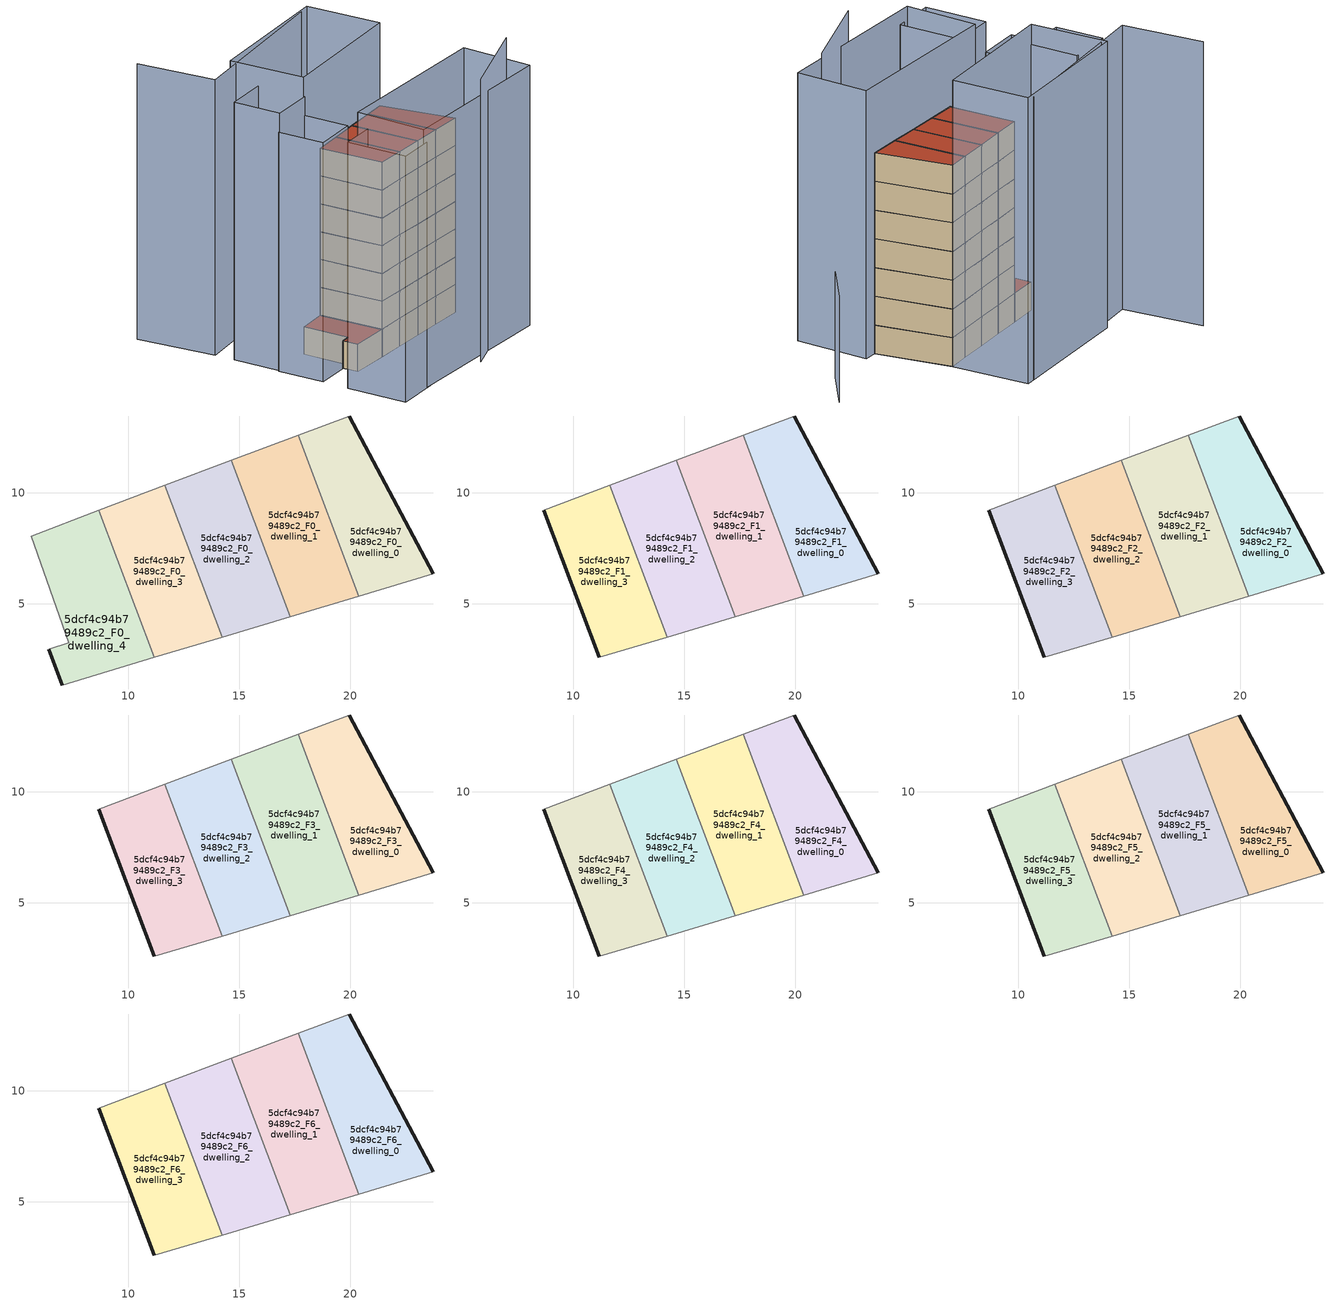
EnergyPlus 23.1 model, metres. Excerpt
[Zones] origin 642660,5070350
5dcf4c94b79489c2_F0_dwelling_0
 floor ground (EU_floor_Construction): 23.74,6.34 19.94,13.45 17.64,12.58 20.37,5.34 z0
 wall outside (EU_wall_Construction): 19.94,13.45 23.74,6.34 z0:3
 wall adiabatic (EU_wall_Construction): 17.64,12.58 19.94,13.45 / 23.74,6.34 20.37,5.34 z0:3
 wall to 5dcf4c94b79489c2_F0_dwelling_1 (EU_wall_Construction): 20.37,5.34 17.64,12.58 z0:3
5dcf4c94b79489c2_F0_dwelling_1
 floor ground (EU_floor_Construction): 20.37,5.34 17.64,12.58 14.64,11.45 17.29,4.42 z0
 wall adiabatic (EU_wall_Construction): 20.37,5.34 17.29,4.42 / 14.64,11.45 17.64,12.58 z0:3
 wall to 5dcf4c94b79489c2_F0_dwelling_2 (EU_wall_Construction): 17.29,4.42 14.64,11.45 z0:3
5dcf4c94b79489c2_F0_dwelling_2
 floor ground (EU_floor_Construction): 17.29,4.42 14.64,11.45 11.65,10.32 14.22,3.5 z0
 wall adiabatic (EU_wall_Construction): 17.29,4.42 14.22,3.5 / 11.65,10.32 14.64,11.45 z0:3
 wall to 5dcf4c94b79489c2_F0_dwelling_3 (EU_wall_Construction): 14.22,3.5 11.65,10.32 z0:3
5dcf4c94b79489c2_F0_dwelling_3
 floor ground (EU_floor_Construction): 14.22,3.5 11.65,10.32 8.67,9.2 11.16,2.58 z0
 wall adiabatic (EU_wall_Construction): 14.22,3.5 11.16,2.58 / 8.67,9.2 11.65,10.32 z0:3
 wall to 5dcf4c94b79489c2_F0_dwelling_4 (EU_wall_Construction): 11.16,2.58 8.67,9.2 z0:3
5dcf4c94b79489c2_F0_dwelling_4
 floor ground (EU_floor_Construction): 11.16,2.58 8.67,9.2 5.62,8.05 7.32,3.25 6.42,2.95 7.02,1.34 z0
 wall outside (EU_wall_Construction): 7.02,1.34 6.42,2.95 z0:3
 wall adiabatic (EU_wall_Construction): 11.16,2.58 7.02,1.34 / 6.42,2.95 7.32,3.25 5.62,8.05 8.67,9.2 z0:3
 roof outside (EU_roof_Construction): 8.67,9.2 11.16,2.58 7.02,1.34 6.42,2.95 7.32,3.25 5.62,8.05 z3
5dcf4c94b79489c2_F1_dwelling_0
 floor to 5dcf4c94b79489c2_F0_dwelling_0 (EU_floor_Construction): 23.74,6.34 19.94,13.45 17.64,12.58 20.37,5.34 z3
 wall outside (EU_wall_Construction): 19.94,13.45 23.74,6.34 z3:6
 wall adiabatic (EU_wall_Construction): 17.64,12.58 19.94,13.45 / 23.74,6.34 20.37,5.34 z3:6
 wall to 5dcf4c94b79489c2_F1_dwelling_1 (EU_wall_Construction): 20.37,5.34 17.64,12.58 z3:6
5dcf4c94b79489c2_F1_dwelling_1
 floor to 5dcf4c94b79489c2_F0_dwelling_1 (EU_floor_Construction): 20.37,5.34 17.64,12.58 14.64,11.45 17.29,4.42 z3
 wall adiabatic (EU_wall_Construction): 20.37,5.34 17.29,4.42 / 14.64,11.45 17.64,12.58 z3:6
 wall to 5dcf4c94b79489c2_F1_dwelling_2 (EU_wall_Construction): 17.29,4.42 14.64,11.45 z3:6
5dcf4c94b79489c2_F1_dwelling_2
 floor to 5dcf4c94b79489c2_F0_dwelling_2 (EU_floor_Construction): 17.29,4.42 14.64,11.45 11.65,10.32 14.22,3.5 z3
 wall adiabatic (EU_wall_Construction): 17.29,4.42 14.22,3.5 / 11.65,10.32 14.64,11.45 z3:6
 wall to 5dcf4c94b79489c2_F1_dwelling_3 (EU_wall_Construction): 14.22,3.5 11.65,10.32 z3:6
5dcf4c94b79489c2_F1_dwelling_3
 floor to 5dcf4c94b79489c2_F0_dwelling_3 (EU_floor_Construction): 14.22,3.5 11.65,10.32 8.67,9.2 11.16,2.58 z3
 wall outside (EU_wall_Construction): 11.16,2.58 8.67,9.2 z3:6
 wall adiabatic (EU_wall_Construction): 14.22,3.5 11.16,2.58 / 8.67,9.2 11.65,10.32 z3:6
5dcf4c94b79489c2_F2_dwelling_0
 floor to 5dcf4c94b79489c2_F1_dwelling_0 (EU_floor_Construction): 23.74,6.34 19.94,13.45 17.64,12.58 20.37,5.34 z6
 wall outside (EU_wall_Construction): 19.94,13.45 23.74,6.34 z6:9
 wall adiabatic (EU_wall_Construction): 17.64,12.58 19.94,13.45 / 23.74,6.34 20.37,5.34 z6:9
 wall to 5dcf4c94b79489c2_F2_dwelling_1 (EU_wall_Construction): 20.37,5.34 17.64,12.58 z6:9
5dcf4c94b79489c2_F2_dwelling_1
 floor to 5dcf4c94b79489c2_F1_dwelling_1 (EU_floor_Construction): 20.37,5.34 17.64,12.58 14.64,11.45 17.29,4.42 z6
 wall adiabatic (EU_wall_Construction): 20.37,5.34 17.29,4.42 / 14.64,11.45 17.64,12.58 z6:9
 wall to 5dcf4c94b79489c2_F2_dwelling_2 (EU_wall_Construction): 17.29,4.42 14.64,11.45 z6:9
5dcf4c94b79489c2_F2_dwelling_2
 floor to 5dcf4c94b79489c2_F1_dwelling_2 (EU_floor_Construction): 17.29,4.42 14.64,11.45 11.65,10.32 14.22,3.5 z6
 wall adiabatic (EU_wall_Construction): 17.29,4.42 14.22,3.5 / 11.65,10.32 14.64,11.45 z6:9
 wall to 5dcf4c94b79489c2_F2_dwelling_3 (EU_wall_Construction): 14.22,3.5 11.65,10.32 z6:9
5dcf4c94b79489c2_F2_dwelling_3
 floor to 5dcf4c94b79489c2_F1_dwelling_3 (EU_floor_Construction): 14.22,3.5 11.65,10.32 8.67,9.2 11.16,2.58 z6
 wall outside (EU_wall_Construction): 11.16,2.58 8.67,9.2 z6:9
 wall adiabatic (EU_wall_Construction): 14.22,3.5 11.16,2.58 / 8.67,9.2 11.65,10.32 z6:9
5dcf4c94b79489c2_F3_dwelling_0
 floor to 5dcf4c94b79489c2_F2_dwelling_0 (EU_floor_Construction): 23.74,6.34 19.94,13.45 17.64,12.58 20.37,5.34 z9
 wall outside (EU_wall_Construction): 19.94,13.45 23.74,6.34 z9:12
 wall adiabatic (EU_wall_Construction): 17.64,12.58 19.94,13.45 / 23.74,6.34 20.37,5.34 z9:12
 wall to 5dcf4c94b79489c2_F3_dwelling_1 (EU_wall_Construction): 20.37,5.34 17.64,12.58 z9:12
5dcf4c94b79489c2_F3_dwelling_1
 floor to 5dcf4c94b79489c2_F2_dwelling_1 (EU_floor_Construction): 20.37,5.34 17.64,12.58 14.64,11.45 17.29,4.42 z9
 wall adiabatic (EU_wall_Construction): 20.37,5.34 17.29,4.42 / 14.64,11.45 17.64,12.58 z9:12
 wall to 5dcf4c94b79489c2_F3_dwelling_2 (EU_wall_Construction): 17.29,4.42 14.64,11.45 z9:12
5dcf4c94b79489c2_F3_dwelling_2
 floor to 5dcf4c94b79489c2_F2_dwelling_2 (EU_floor_Construction): 17.29,4.42 14.64,11.45 11.65,10.32 14.22,3.5 z9
 wall adiabatic (EU_wall_Construction): 17.29,4.42 14.22,3.5 / 11.65,10.32 14.64,11.45 z9:12
 wall to 5dcf4c94b79489c2_F3_dwelling_3 (EU_wall_Construction): 14.22,3.5 11.65,10.32 z9:12
5dcf4c94b79489c2_F3_dwelling_3
 floor to 5dcf4c94b79489c2_F2_dwelling_3 (EU_floor_Construction): 14.22,3.5 11.65,10.32 8.67,9.2 11.16,2.58 z9
 wall outside (EU_wall_Construction): 11.16,2.58 8.67,9.2 z9:12
 wall adiabatic (EU_wall_Construction): 14.22,3.5 11.16,2.58 / 8.67,9.2 11.65,10.32 z9:12
5dcf4c94b79489c2_F4_dwelling_0
 floor to 5dcf4c94b79489c2_F3_dwelling_0 (EU_floor_Construction): 23.74,6.34 19.94,13.45 17.64,12.58 20.37,5.34 z12
 wall outside (EU_wall_Construction): 19.94,13.45 23.74,6.34 z12:15
 wall adiabatic (EU_wall_Construction): 17.64,12.58 19.94,13.45 / 23.74,6.34 20.37,5.34 z12:15
 wall to 5dcf4c94b79489c2_F4_dwelling_1 (EU_wall_Construction): 20.37,5.34 17.64,12.58 z12:15
5dcf4c94b79489c2_F4_dwelling_1
 floor to 5dcf4c94b79489c2_F3_dwelling_1 (EU_floor_Construction): 20.37,5.34 17.64,12.58 14.64,11.45 17.29,4.42 z12
 wall adiabatic (EU_wall_Construction): 20.37,5.34 17.29,4.42 / 14.64,11.45 17.64,12.58 z12:15
 wall to 5dcf4c94b79489c2_F4_dwelling_2 (EU_wall_Construction): 17.29,4.42 14.64,11.45 z12:15
5dcf4c94b79489c2_F4_dwelling_2
 floor to 5dcf4c94b79489c2_F3_dwelling_2 (EU_floor_Construction): 17.29,4.42 14.64,11.45 11.65,10.32 14.22,3.5 z12
 wall adiabatic (EU_wall_Construction): 17.29,4.42 14.22,3.5 / 11.65,10.32 14.64,11.45 z12:15
 wall to 5dcf4c94b79489c2_F4_dwelling_3 (EU_wall_Construction): 14.22,3.5 11.65,10.32 z12:15
5dcf4c94b79489c2_F4_dwelling_3
 floor to 5dcf4c94b79489c2_F3_dwelling_3 (EU_floor_Construction): 14.22,3.5 11.65,10.32 8.67,9.2 11.16,2.58 z12
 wall outside (EU_wall_Construction): 11.16,2.58 8.67,9.2 z12:15
 wall adiabatic (EU_wall_Construction): 14.22,3.5 11.16,2.58 / 8.67,9.2 11.65,10.32 z12:15
5dcf4c94b79489c2_F5_dwelling_0
 floor to 5dcf4c94b79489c2_F4_dwelling_0 (EU_floor_Construction): 23.74,6.34 19.94,13.45 17.64,12.58 20.37,5.34 z15
 wall outside (EU_wall_Construction): 19.94,13.45 23.74,6.34 z15:18
 wall adiabatic (EU_wall_Construction): 17.64,12.58 19.94,13.45 / 23.74,6.34 20.37,5.34 z15:18
 wall to 5dcf4c94b79489c2_F5_dwelling_1 (EU_wall_Construction): 20.37,5.34 17.64,12.58 z15:18
5dcf4c94b79489c2_F5_dwelling_1
 floor to 5dcf4c94b79489c2_F4_dwelling_1 (EU_floor_Construction): 20.37,5.34 17.64,12.58 14.64,11.45 17.29,4.42 z15
 wall adiabatic (EU_wall_Construction): 20.37,5.34 17.29,4.42 / 14.64,11.45 17.64,12.58 z15:18
 wall to 5dcf4c94b79489c2_F5_dwelling_2 (EU_wall_Construction): 17.29,4.42 14.64,11.45 z15:18
5dcf4c94b79489c2_F5_dwelling_2
 floor to 5dcf4c94b79489c2_F4_dwelling_2 (EU_floor_Construction): 17.29,4.42 14.64,11.45 11.65,10.32 14.22,3.5 z15
 wall adiabatic (EU_wall_Construction): 17.29,4.42 14.22,3.5 / 11.65,10.32 14.64,11.45 z15:18
 wall to 5dcf4c94b79489c2_F5_dwelling_3 (EU_wall_Construction): 14.22,3.5 11.65,10.32 z15:18
5dcf4c94b79489c2_F5_dwelling_3
 floor to 5dcf4c94b79489c2_F4_dwelling_3 (EU_floor_Construction): 14.22,3.5 11.65,10.32 8.67,9.2 11.16,2.58 z15
 wall outside (EU_wall_Construction): 11.16,2.58 8.67,9.2 z15:18
 wall adiabatic (EU_wall_Construction): 14.22,3.5 11.16,2.58 / 8.67,9.2 11.65,10.32 z15:18
5dcf4c94b79489c2_F6_dwelling_0
 floor to 5dcf4c94b79489c2_F5_dwelling_0 (EU_floor_Construction): 23.74,6.34 19.94,13.45 17.64,12.58 20.37,5.34 z18
 wall outside (EU_wall_Construction): 19.94,13.45 23.74,6.34 z18:21
 wall adiabatic (EU_wall_Construction): 17.64,12.58 19.94,13.45 / 23.74,6.34 20.37,5.34 z18:21
 wall to 5dcf4c94b79489c2_F6_dwelling_1 (EU_wall_Construction): 20.37,5.34 17.64,12.58 z18:21
 roof outside (EU_roof_Construction): 19.94,13.45 23.74,6.34 20.37,5.34 17.64,12.58 z21
5dcf4c94b79489c2_F6_dwelling_1
 floor to 5dcf4c94b79489c2_F5_dwelling_1 (EU_floor_Construction): 20.37,5.34 17.64,12.58 14.64,11.45 17.29,4.42 z18
 wall adiabatic (EU_wall_Construction): 20.37,5.34 17.29,4.42 / 14.64,11.45 17.64,12.58 z18:21
 wall to 5dcf4c94b79489c2_F6_dwelling_2 (EU_wall_Construction): 17.29,4.42 14.64,11.45 z18:21
 roof outside (EU_roof_Construction): 17.64,12.58 20.37,5.34 17.29,4.42 14.64,11.45 z21
5dcf4c94b79489c2_F6_dwelling_2
 floor to 5dcf4c94b79489c2_F5_dwelling_2 (EU_floor_Construction): 17.29,4.42 14.64,11.45 11.65,10.32 14.22,3.5 z18
 wall adiabatic (EU_wall_Construction): 17.29,4.42 14.22,3.5 / 11.65,10.32 14.64,11.45 z18:21
 wall to 5dcf4c94b79489c2_F6_dwelling_3 (EU_wall_Construction): 14.22,3.5 11.65,10.32 z18:21
 roof outside (EU_roof_Construction): 14.64,11.45 17.29,4.42 14.22,3.5 11.65,10.32 z21
5dcf4c94b79489c2_F6_dwelling_3
 floor to 5dcf4c94b79489c2_F5_dwelling_3 (EU_floor_Construction): 14.22,3.5 11.65,10.32 8.67,9.2 11.16,2.58 z18
 wall outside (EU_wall_Construction): 11.16,2.58 8.67,9.2 z18:21
 wall adiabatic (EU_wall_Construction): 14.22,3.5 11.16,2.58 / 8.67,9.2 11.65,10.32 z18:21
 roof outside (EU_roof_Construction): 11.65,10.32 14.22,3.5 11.16,2.58 8.67,9.2 z21
shading: 8.22,0.52 10.42,-5.76 / 10.42,-5.76 5.92,-7.34 / 5.92,-7.34 3.72,-1.06 / 3.72,-1.06 8.22,0.52 z0:26.5; 7.02,1.34 25.12,6.76 / 25.12,6.76 27.36,-0.73 / 27.36,-0.73 9.27,-6.15 / 9.27,-6.15 7.02,1.34 z0:28; 5.63,8.05 7.33,3.24 / 7.33,3.24 2.82,1.65 / 2.82,1.65 1.12,6.46 / 1.12,6.46 5.63,8.05 z0:25.8; 1.22,6.45 -0.49,11.38 / -0.49,11.38 4.03,12.95 / 4.03,12.95 5.74,8.02 / 5.74,8.02 1.22,6.45 z0:27.8; 17.92,-4.55 26.28,1.55 z0:30.5; 30.2,8.2 33.65,12.94 z0:11; 19.94,13.45 5.63,8.05 / 5.63,8.05 2.69,15.82 / 2.69,15.82 17.01,21.22 / 17.01,21.22 19.94,13.45 z0:29.9; 16.04,20.86 -1.18,13.46 / -1.18,13.46 -4.59,21.4 z0:29.7
[Building]
EU S2 Campaign: North Axis=0; Terrain=City; Solar Distribution=FullExterior
[Site:Location]
Lyon-Bron: Latitude=45.75; Longitude=5; Time Zone=1; Elevation=198
[SizingPeriod:WeatherFileDays]
AnnualSizingPeriod: Begin Month=1; Begin Day of Month=1; End Month=12; End Day of Month=31; Day of Week for Start Day=Monday; Use Weather File Daylight Saving Period=No; Use Weather File Rain and Snow Indicators=No
[MATERIAL]
EU_InternalMass_Material: Roughness=MediumRough; Thickness=0.1; Conductivity=1; Density=1800; Specific Heat=900; Thermal Absorptance=0.9; Solar Absorptance=0.7; Visible Absorptance=0.7
[MATERIAL:NOMASS] Roughness=MediumRough; Thermal Absorptance=0.9; Solar Absorptance=0.7; Visible Absorptance=0.7
Name | Thermal Resistance
EU_wall_NoMass | 0.776494
EU_roof_NoMass | 0.486893
EU_floor_NoMass | 0.421597
[CONSTRUCTION]
EU_wall_Construction: EU_wall_NoMass
EU_roof_Construction: EU_roof_NoMass
EU_floor_Construction: EU_floor_NoMass
EU_InternalMass_Construction: EU_InternalMass_Material
[ZONE] Type=1; Multiplier=1; Ceiling Height=autocalculate; Floor Area=autocalculate; Part of Total Floor Area=Yes
Name | Volume
5dcf4c94b79489c2_F0_dwelling_0 | 70.114
5dcf4c94b79489c2_F1_dwelling_0; 5dcf4c94b79489c2_F2_dwelling_0; 5dcf4c94b79489c2_F3_dwelling_0; 5dcf4c94b79489c2_F4_dwelling_0; 5dcf4c94b79489c2_F5_dwelling_0; 5dcf4c94b79489c2_F6_dwelling_0 | 70.1147
5dcf4c94b79489c2_F0_dwelling_1; 5dcf4c94b79489c2_F1_dwelling_1; 5dcf4c94b79489c2_F2_dwelling_1; 5dcf4c94b79489c2_F3_dwelling_1; 5dcf4c94b79489c2_F4_dwelling_1; 5dcf4c94b79489c2_F5_dwelling_1; 5dcf4c94b79489c2_F6_dwelling_1 | 73.4714
5dcf4c94b79489c2_F0_dwelling_2 | 70.9805
5dcf4c94b79489c2_F1_dwelling_2; 5dcf4c94b79489c2_F2_dwelling_2; 5dcf4c94b79489c2_F3_dwelling_2; 5dcf4c94b79489c2_F4_dwelling_2; 5dcf4c94b79489c2_F5_dwelling_2; 5dcf4c94b79489c2_F6_dwelling_2 | 70.9812
5dcf4c94b79489c2_F0_dwelling_3 | 68.6265
5dcf4c94b79489c2_F1_dwelling_3; 5dcf4c94b79489c2_F2_dwelling_3; 5dcf4c94b79489c2_F3_dwelling_3; 5dcf4c94b79489c2_F4_dwelling_3; 5dcf4c94b79489c2_F5_dwelling_3; 5dcf4c94b79489c2_F6_dwelling_3 | 68.6257
5dcf4c94b79489c2_F0_dwelling_4 | 74.1511
[INTERNALMASS] Construction=EU_InternalMass_Construction
Name | Zone or ZoneList | Surface Area
5dcf4c94b79489c2_F0_dwelling_0_EU_InternalMass | 5dcf4c94b79489c2_F0_dwelling_0 | 23.3712
5dcf4c94b79489c2_F0_dwelling_1_EU_InternalMass | 5dcf4c94b79489c2_F0_dwelling_1 | 24.4907
5dcf4c94b79489c2_F0_dwelling_2_EU_InternalMass | 5dcf4c94b79489c2_F0_dwelling_2 | 23.6601
5dcf4c94b79489c2_F0_dwelling_3_EU_InternalMass | 5dcf4c94b79489c2_F0_dwelling_3 | 22.8755
5dcf4c94b79489c2_F0_dwelling_4_EU_InternalMass | 5dcf4c94b79489c2_F0_dwelling_4 | 24.7167
5dcf4c94b79489c2_F1_dwelling_0_EU_InternalMass | 5dcf4c94b79489c2_F1_dwelling_0 | 26.2682
5dcf4c94b79489c2_F1_dwelling_1_EU_InternalMass | 5dcf4c94b79489c2_F1_dwelling_1 | 32.0098
5dcf4c94b79489c2_F1_dwelling_2_EU_InternalMass | 5dcf4c94b79489c2_F1_dwelling_2 | 31.1773
5dcf4c94b79489c2_F1_dwelling_3_EU_InternalMass | 5dcf4c94b79489c2_F1_dwelling_3 | 29.6501
5dcf4c94b79489c2_F2_dwelling_0_EU_InternalMass | 5dcf4c94b79489c2_F2_dwelling_0 | 26.2682
5dcf4c94b79489c2_F2_dwelling_1_EU_InternalMass | 5dcf4c94b79489c2_F2_dwelling_1 | 32.0098
5dcf4c94b79489c2_F2_dwelling_2_EU_InternalMass | 5dcf4c94b79489c2_F2_dwelling_2 | 31.1773
5dcf4c94b79489c2_F2_dwelling_3_EU_InternalMass | 5dcf4c94b79489c2_F2_dwelling_3 | 29.6501
5dcf4c94b79489c2_F3_dwelling_0_EU_InternalMass | 5dcf4c94b79489c2_F3_dwelling_0 | 26.2682
5dcf4c94b79489c2_F3_dwelling_1_EU_InternalMass | 5dcf4c94b79489c2_F3_dwelling_1 | 32.0098
5dcf4c94b79489c2_F3_dwelling_2_EU_InternalMass | 5dcf4c94b79489c2_F3_dwelling_2 | 31.1773
5dcf4c94b79489c2_F3_dwelling_3_EU_InternalMass | 5dcf4c94b79489c2_F3_dwelling_3 | 29.6501
5dcf4c94b79489c2_F4_dwelling_0_EU_InternalMass | 5dcf4c94b79489c2_F4_dwelling_0 | 26.2682
5dcf4c94b79489c2_F4_dwelling_1_EU_InternalMass | 5dcf4c94b79489c2_F4_dwelling_1 | 32.0098
5dcf4c94b79489c2_F4_dwelling_2_EU_InternalMass | 5dcf4c94b79489c2_F4_dwelling_2 | 31.1773
5dcf4c94b79489c2_F4_dwelling_3_EU_InternalMass | 5dcf4c94b79489c2_F4_dwelling_3 | 29.6501
5dcf4c94b79489c2_F5_dwelling_0_EU_InternalMass | 5dcf4c94b79489c2_F5_dwelling_0 | 26.2682
5dcf4c94b79489c2_F5_dwelling_1_EU_InternalMass | 5dcf4c94b79489c2_F5_dwelling_1 | 32.0098
5dcf4c94b79489c2_F5_dwelling_2_EU_InternalMass | 5dcf4c94b79489c2_F5_dwelling_2 | 31.1773
5dcf4c94b79489c2_F5_dwelling_3_EU_InternalMass | 5dcf4c94b79489c2_F5_dwelling_3 | 29.6501
5dcf4c94b79489c2_F6_dwelling_0_EU_InternalMass | 5dcf4c94b79489c2_F6_dwelling_0 | 26.2682
5dcf4c94b79489c2_F6_dwelling_1_EU_InternalMass | 5dcf4c94b79489c2_F6_dwelling_1 | 32.0098
5dcf4c94b79489c2_F6_dwelling_2_EU_InternalMass | 5dcf4c94b79489c2_F6_dwelling_2 | 31.1773
5dcf4c94b79489c2_F6_dwelling_3_EU_InternalMass | 5dcf4c94b79489c2_F6_dwelling_3 | 29.6501
[OTHEREQUIPMENT] Fuel Type=Electricity; Design Level Calculation Method=Watts/Area; Power per Zone Floor Area=1; Fraction Latent=0; Fraction Radiant=0; Fraction Lost=0; Carbon Dioxide Generation Rate=0; EndUse Subcategory=EU_Step8_InternalGains
Name | Zone or ZoneList or Space or SpaceList | Schedule
EU_Step8_InternalGain_5dcf4c94b79489c2_F0_dwelling_0_f000 | 5dcf4c94b79489c2_F0_dwelling_0 | EU_Step8_GainSchedule_5dcf4c94b79489c2_F0_dwelling_0_f000
EU_Step8_InternalGain_5dcf4c94b79489c2_F0_dwelling_1_f000 | 5dcf4c94b79489c2_F0_dwelling_1 | EU_Step8_GainSchedule_5dcf4c94b79489c2_F0_dwelling_1_f000
EU_Step8_InternalGain_5dcf4c94b79489c2_F0_dwelling_2_f000 | 5dcf4c94b79489c2_F0_dwelling_2 | EU_Step8_GainSchedule_5dcf4c94b79489c2_F0_dwelling_2_f000
EU_Step8_InternalGain_5dcf4c94b79489c2_F0_dwelling_3_f000 | 5dcf4c94b79489c2_F0_dwelling_3 | EU_Step8_GainSchedule_5dcf4c94b79489c2_F0_dwelling_3_f000
EU_Step8_InternalGain_5dcf4c94b79489c2_F0_dwelling_4_f000 | 5dcf4c94b79489c2_F0_dwelling_4 | EU_Step8_GainSchedule_5dcf4c94b79489c2_F0_dwelling_4_f000
EU_Step8_InternalGain_5dcf4c94b79489c2_F1_dwelling_0_f000 | 5dcf4c94b79489c2_F1_dwelling_0 | EU_Step8_GainSchedule_5dcf4c94b79489c2_F1_dwelling_0_f000
EU_Step8_InternalGain_5dcf4c94b79489c2_F1_dwelling_1_f000 | 5dcf4c94b79489c2_F1_dwelling_1 | EU_Step8_GainSchedule_5dcf4c94b79489c2_F1_dwelling_1_f000
EU_Step8_InternalGain_5dcf4c94b79489c2_F1_dwelling_2_f000 | 5dcf4c94b79489c2_F1_dwelling_2 | EU_Step8_GainSchedule_5dcf4c94b79489c2_F1_dwelling_2_f000
EU_Step8_InternalGain_5dcf4c94b79489c2_F1_dwelling_3_f000 | 5dcf4c94b79489c2_F1_dwelling_3 | EU_Step8_GainSchedule_5dcf4c94b79489c2_F1_dwelling_3_f000
EU_Step8_InternalGain_5dcf4c94b79489c2_F2_dwelling_0_f000 | 5dcf4c94b79489c2_F2_dwelling_0 | EU_Step8_GainSchedule_5dcf4c94b79489c2_F2_dwelling_0_f000
EU_Step8_InternalGain_5dcf4c94b79489c2_F2_dwelling_1_f000 | 5dcf4c94b79489c2_F2_dwelling_1 | EU_Step8_GainSchedule_5dcf4c94b79489c2_F2_dwelling_1_f000
EU_Step8_InternalGain_5dcf4c94b79489c2_F2_dwelling_2_f000 | 5dcf4c94b79489c2_F2_dwelling_2 | EU_Step8_GainSchedule_5dcf4c94b79489c2_F2_dwelling_2_f000
EU_Step8_InternalGain_5dcf4c94b79489c2_F2_dwelling_3_f000 | 5dcf4c94b79489c2_F2_dwelling_3 | EU_Step8_GainSchedule_5dcf4c94b79489c2_F2_dwelling_3_f000
EU_Step8_InternalGain_5dcf4c94b79489c2_F3_dwelling_0_f000 | 5dcf4c94b79489c2_F3_dwelling_0 | EU_Step8_GainSchedule_5dcf4c94b79489c2_F3_dwelling_0_f000
EU_Step8_InternalGain_5dcf4c94b79489c2_F3_dwelling_1_f000 | 5dcf4c94b79489c2_F3_dwelling_1 | EU_Step8_GainSchedule_5dcf4c94b79489c2_F3_dwelling_1_f000
EU_Step8_InternalGain_5dcf4c94b79489c2_F3_dwelling_2_f000 | 5dcf4c94b79489c2_F3_dwelling_2 | EU_Step8_GainSchedule_5dcf4c94b79489c2_F3_dwelling_2_f000
EU_Step8_InternalGain_5dcf4c94b79489c2_F3_dwelling_3_f000 | 5dcf4c94b79489c2_F3_dwelling_3 | EU_Step8_GainSchedule_5dcf4c94b79489c2_F3_dwelling_3_f000
EU_Step8_InternalGain_5dcf4c94b79489c2_F4_dwelling_0_f000 | 5dcf4c94b79489c2_F4_dwelling_0 | EU_Step8_GainSchedule_5dcf4c94b79489c2_F4_dwelling_0_f000
EU_Step8_InternalGain_5dcf4c94b79489c2_F4_dwelling_1_f000 | 5dcf4c94b79489c2_F4_dwelling_1 | EU_Step8_GainSchedule_5dcf4c94b79489c2_F4_dwelling_1_f000
EU_Step8_InternalGain_5dcf4c94b79489c2_F4_dwelling_2_f000 | 5dcf4c94b79489c2_F4_dwelling_2 | EU_Step8_GainSchedule_5dcf4c94b79489c2_F4_dwelling_2_f000
EU_Step8_InternalGain_5dcf4c94b79489c2_F4_dwelling_3_f000 | 5dcf4c94b79489c2_F4_dwelling_3 | EU_Step8_GainSchedule_5dcf4c94b79489c2_F4_dwelling_3_f000
EU_Step8_InternalGain_5dcf4c94b79489c2_F5_dwelling_0_f000 | 5dcf4c94b79489c2_F5_dwelling_0 | EU_Step8_GainSchedule_5dcf4c94b79489c2_F5_dwelling_0_f000
EU_Step8_InternalGain_5dcf4c94b79489c2_F5_dwelling_1_f000 | 5dcf4c94b79489c2_F5_dwelling_1 | EU_Step8_GainSchedule_5dcf4c94b79489c2_F5_dwelling_1_f000
EU_Step8_InternalGain_5dcf4c94b79489c2_F5_dwelling_2_f000 | 5dcf4c94b79489c2_F5_dwelling_2 | EU_Step8_GainSchedule_5dcf4c94b79489c2_F5_dwelling_2_f000
EU_Step8_InternalGain_5dcf4c94b79489c2_F5_dwelling_3_f000 | 5dcf4c94b79489c2_F5_dwelling_3 | EU_Step8_GainSchedule_5dcf4c94b79489c2_F5_dwelling_3_f000
EU_Step8_InternalGain_5dcf4c94b79489c2_F6_dwelling_0_f000 | 5dcf4c94b79489c2_F6_dwelling_0 | EU_Step8_GainSchedule_5dcf4c94b79489c2_F6_dwelling_0_f000
EU_Step8_InternalGain_5dcf4c94b79489c2_F6_dwelling_1_f000 | 5dcf4c94b79489c2_F6_dwelling_1 | EU_Step8_GainSchedule_5dcf4c94b79489c2_F6_dwelling_1_f000
EU_Step8_InternalGain_5dcf4c94b79489c2_F6_dwelling_2_f000 | 5dcf4c94b79489c2_F6_dwelling_2 | EU_Step8_GainSchedule_5dcf4c94b79489c2_F6_dwelling_2_f000
EU_Step8_InternalGain_5dcf4c94b79489c2_F6_dwelling_3_f000 | 5dcf4c94b79489c2_F6_dwelling_3 | EU_Step8_GainSchedule_5dcf4c94b79489c2_F6_dwelling_3_f000
[ZONEVENTILATION:DESIGNFLOWRATE] Schedule=EU_AlwaysOn; Design Flow Rate Calculation Method=AirChanges/Hour; Air Changes per Hour=0.693814; Ventilation Type=Natural; Fan Pressure Rise=0; Fan Total Efficiency=1; Constant Term Coefficient=1; Temperature Term Coefficient=0; Velocity Term Coefficient=0; Velocity Squared Term Coefficient=0; Minimum Indoor Temperature=-100; Maximum Indoor Temperature=100; Delta Temperature=-100; Minimum Outdoor Temperature=-100; Maximum Outdoor Temperature=100; Maximum Wind Speed=40
Name | Zone or ZoneList or Space or SpaceList
EU_ConstantAir_5dcf4c94b79489c2_F0_dwelling_0 | 5dcf4c94b79489c2_F0_dwelling_0
EU_ConstantAir_5dcf4c94b79489c2_F0_dwelling_1 | 5dcf4c94b79489c2_F0_dwelling_1
EU_ConstantAir_5dcf4c94b79489c2_F0_dwelling_2 | 5dcf4c94b79489c2_F0_dwelling_2
EU_ConstantAir_5dcf4c94b79489c2_F0_dwelling_3 | 5dcf4c94b79489c2_F0_dwelling_3
EU_ConstantAir_5dcf4c94b79489c2_F0_dwelling_4 | 5dcf4c94b79489c2_F0_dwelling_4
EU_ConstantAir_5dcf4c94b79489c2_F1_dwelling_0 | 5dcf4c94b79489c2_F1_dwelling_0
EU_ConstantAir_5dcf4c94b79489c2_F1_dwelling_1 | 5dcf4c94b79489c2_F1_dwelling_1
EU_ConstantAir_5dcf4c94b79489c2_F1_dwelling_2 | 5dcf4c94b79489c2_F1_dwelling_2
EU_ConstantAir_5dcf4c94b79489c2_F1_dwelling_3 | 5dcf4c94b79489c2_F1_dwelling_3
EU_ConstantAir_5dcf4c94b79489c2_F2_dwelling_0 | 5dcf4c94b79489c2_F2_dwelling_0
EU_ConstantAir_5dcf4c94b79489c2_F2_dwelling_1 | 5dcf4c94b79489c2_F2_dwelling_1
EU_ConstantAir_5dcf4c94b79489c2_F2_dwelling_2 | 5dcf4c94b79489c2_F2_dwelling_2
EU_ConstantAir_5dcf4c94b79489c2_F2_dwelling_3 | 5dcf4c94b79489c2_F2_dwelling_3
EU_ConstantAir_5dcf4c94b79489c2_F3_dwelling_0 | 5dcf4c94b79489c2_F3_dwelling_0
EU_ConstantAir_5dcf4c94b79489c2_F3_dwelling_1 | 5dcf4c94b79489c2_F3_dwelling_1
EU_ConstantAir_5dcf4c94b79489c2_F3_dwelling_2 | 5dcf4c94b79489c2_F3_dwelling_2
EU_ConstantAir_5dcf4c94b79489c2_F3_dwelling_3 | 5dcf4c94b79489c2_F3_dwelling_3
EU_ConstantAir_5dcf4c94b79489c2_F4_dwelling_0 | 5dcf4c94b79489c2_F4_dwelling_0
EU_ConstantAir_5dcf4c94b79489c2_F4_dwelling_1 | 5dcf4c94b79489c2_F4_dwelling_1
EU_ConstantAir_5dcf4c94b79489c2_F4_dwelling_2 | 5dcf4c94b79489c2_F4_dwelling_2
EU_ConstantAir_5dcf4c94b79489c2_F4_dwelling_3 | 5dcf4c94b79489c2_F4_dwelling_3
EU_ConstantAir_5dcf4c94b79489c2_F5_dwelling_0 | 5dcf4c94b79489c2_F5_dwelling_0
EU_ConstantAir_5dcf4c94b79489c2_F5_dwelling_1 | 5dcf4c94b79489c2_F5_dwelling_1
EU_ConstantAir_5dcf4c94b79489c2_F5_dwelling_2 | 5dcf4c94b79489c2_F5_dwelling_2
EU_ConstantAir_5dcf4c94b79489c2_F5_dwelling_3 | 5dcf4c94b79489c2_F5_dwelling_3
EU_ConstantAir_5dcf4c94b79489c2_F6_dwelling_0 | 5dcf4c94b79489c2_F6_dwelling_0
EU_ConstantAir_5dcf4c94b79489c2_F6_dwelling_1 | 5dcf4c94b79489c2_F6_dwelling_1
EU_ConstantAir_5dcf4c94b79489c2_F6_dwelling_2 | 5dcf4c94b79489c2_F6_dwelling_2
EU_ConstantAir_5dcf4c94b79489c2_F6_dwelling_3 | 5dcf4c94b79489c2_F6_dwelling_3
[HVACTEMPLATE:THERMOSTAT] Constant Heating Setpoint=20; Constant Cooling Setpoint=50
EU_HeatOnly_5dcf4c94b79489c2_F0_dwelling_0; EU_HeatOnly_5dcf4c94b79489c2_F0_dwelling_1; EU_HeatOnly_5dcf4c94b79489c2_F0_dwelling_2; EU_HeatOnly_5dcf4c94b79489c2_F0_dwelling_3; EU_HeatOnly_5dcf4c94b79489c2_F0_dwelling_4; EU_HeatOnly_5dcf4c94b79489c2_F1_dwelling_0; EU_HeatOnly_5dcf4c94b79489c2_F1_dwelling_1; EU_HeatOnly_5dcf4c94b79489c2_F1_dwelling_2; EU_HeatOnly_5dcf4c94b79489c2_F1_dwelling_3; EU_HeatOnly_5dcf4c94b79489c2_F2_dwelling_0; EU_HeatOnly_5dcf4c94b79489c2_F2_dwelling_1; EU_HeatOnly_5dcf4c94b79489c2_F2_dwelling_2; EU_HeatOnly_5dcf4c94b79489c2_F2_dwelling_3; EU_HeatOnly_5dcf4c94b79489c2_F3_dwelling_0; EU_HeatOnly_5dcf4c94b79489c2_F3_dwelling_1; EU_HeatOnly_5dcf4c94b79489c2_F3_dwelling_2; EU_HeatOnly_5dcf4c94b79489c2_F3_dwelling_3; EU_HeatOnly_5dcf4c94b79489c2_F4_dwelling_0; EU_HeatOnly_5dcf4c94b79489c2_F4_dwelling_1; EU_HeatOnly_5dcf4c94b79489c2_F4_dwelling_2; EU_HeatOnly_5dcf4c94b79489c2_F4_dwelling_3; EU_HeatOnly_5dcf4c94b79489c2_F5_dwelling_0; EU_HeatOnly_5dcf4c94b79489c2_F5_dwelling_1; EU_HeatOnly_5dcf4c94b79489c2_F5_dwelling_2; EU_HeatOnly_5dcf4c94b79489c2_F5_dwelling_3; EU_HeatOnly_5dcf4c94b79489c2_F6_dwelling_0; EU_HeatOnly_5dcf4c94b79489c2_F6_dwelling_1; EU_HeatOnly_5dcf4c94b79489c2_F6_dwelling_2; EU_HeatOnly_5dcf4c94b79489c2_F6_dwelling_3
[HVACTEMPLATE:ZONE:IDEALLOADSAIRSYSTEM] System Availability Schedule=EU_AlwaysOn; Maximum Heating Supply Air Temperature=50; Minimum Cooling Supply Air Temperature=13; Maximum Heating Supply Air Humidity Ratio=0.0156; Minimum Cooling Supply Air Humidity Ratio=0.0077; Heating Limit=NoLimit; Cooling Limit=NoLimit; Heating Availability Schedule=EU_AlwaysOn; Cooling Availability Schedule=EU_CoolingOff; Dehumidification Control Type=ConstantSensibleHeatRatio; Cooling Sensible Heat Ratio=0.7; Dehumidification Setpoint=60; Humidification Control Type=None; Humidification Setpoint=30; Outdoor Air Method=None; Outdoor Air Flow Rate per Person=0.00944; Outdoor Air Flow Rate per Zone Floor Area=0; Outdoor Air Flow Rate per Zone=0; Demand Controlled Ventilation Type=None; Outdoor Air Economizer Type=NoEconomizer; Heat Recovery Type=None; Sensible Heat Recovery Effectiveness=0.7; Latent Heat Recovery Effectiveness=0.65
Name | Template Thermostat
5dcf4c94b79489c2_F0_dwelling_0 | EU_HeatOnly_5dcf4c94b79489c2_F0_dwelling_0
5dcf4c94b79489c2_F0_dwelling_1 | EU_HeatOnly_5dcf4c94b79489c2_F0_dwelling_1
5dcf4c94b79489c2_F0_dwelling_2 | EU_HeatOnly_5dcf4c94b79489c2_F0_dwelling_2
5dcf4c94b79489c2_F0_dwelling_3 | EU_HeatOnly_5dcf4c94b79489c2_F0_dwelling_3
5dcf4c94b79489c2_F0_dwelling_4 | EU_HeatOnly_5dcf4c94b79489c2_F0_dwelling_4
5dcf4c94b79489c2_F1_dwelling_0 | EU_HeatOnly_5dcf4c94b79489c2_F1_dwelling_0
5dcf4c94b79489c2_F1_dwelling_1 | EU_HeatOnly_5dcf4c94b79489c2_F1_dwelling_1
5dcf4c94b79489c2_F1_dwelling_2 | EU_HeatOnly_5dcf4c94b79489c2_F1_dwelling_2
5dcf4c94b79489c2_F1_dwelling_3 | EU_HeatOnly_5dcf4c94b79489c2_F1_dwelling_3
5dcf4c94b79489c2_F2_dwelling_0 | EU_HeatOnly_5dcf4c94b79489c2_F2_dwelling_0
5dcf4c94b79489c2_F2_dwelling_1 | EU_HeatOnly_5dcf4c94b79489c2_F2_dwelling_1
5dcf4c94b79489c2_F2_dwelling_2 | EU_HeatOnly_5dcf4c94b79489c2_F2_dwelling_2
5dcf4c94b79489c2_F2_dwelling_3 | EU_HeatOnly_5dcf4c94b79489c2_F2_dwelling_3
5dcf4c94b79489c2_F3_dwelling_0 | EU_HeatOnly_5dcf4c94b79489c2_F3_dwelling_0
5dcf4c94b79489c2_F3_dwelling_1 | EU_HeatOnly_5dcf4c94b79489c2_F3_dwelling_1
5dcf4c94b79489c2_F3_dwelling_2 | EU_HeatOnly_5dcf4c94b79489c2_F3_dwelling_2
5dcf4c94b79489c2_F3_dwelling_3 | EU_HeatOnly_5dcf4c94b79489c2_F3_dwelling_3
5dcf4c94b79489c2_F4_dwelling_0 | EU_HeatOnly_5dcf4c94b79489c2_F4_dwelling_0
5dcf4c94b79489c2_F4_dwelling_1 | EU_HeatOnly_5dcf4c94b79489c2_F4_dwelling_1
5dcf4c94b79489c2_F4_dwelling_2 | EU_HeatOnly_5dcf4c94b79489c2_F4_dwelling_2
5dcf4c94b79489c2_F4_dwelling_3 | EU_HeatOnly_5dcf4c94b79489c2_F4_dwelling_3
5dcf4c94b79489c2_F5_dwelling_0 | EU_HeatOnly_5dcf4c94b79489c2_F5_dwelling_0
5dcf4c94b79489c2_F5_dwelling_1 | EU_HeatOnly_5dcf4c94b79489c2_F5_dwelling_1
5dcf4c94b79489c2_F5_dwelling_2 | EU_HeatOnly_5dcf4c94b79489c2_F5_dwelling_2
5dcf4c94b79489c2_F5_dwelling_3 | EU_HeatOnly_5dcf4c94b79489c2_F5_dwelling_3
5dcf4c94b79489c2_F6_dwelling_0 | EU_HeatOnly_5dcf4c94b79489c2_F6_dwelling_0
5dcf4c94b79489c2_F6_dwelling_1 | EU_HeatOnly_5dcf4c94b79489c2_F6_dwelling_1
5dcf4c94b79489c2_F6_dwelling_2 | EU_HeatOnly_5dcf4c94b79489c2_F6_dwelling_2
5dcf4c94b79489c2_F6_dwelling_3 | EU_HeatOnly_5dcf4c94b79489c2_F6_dwelling_3
[SIZING:ZONE] Zone Cooling Design Supply Air Temperature Input Method=SupplyAirTemperature; Zone Cooling Design Supply Air Temperature=13; Zone Heating Design Supply Air Temperature Input Method=SupplyAirTemperature; Zone Heating Design Supply Air Temperature=50; Zone Cooling Design Supply Air Humidity Ratio=0.008; Zone Heating Design Supply Air Humidity Ratio=0.008; Cooling Design Air Flow Method=DesignDay; Cooling Design Air Flow Rate=0; Cooling Minimum Air Flow per Zone Floor Area=0.000762; Cooling Minimum Air Flow=0; Cooling Minimum Air Flow Fraction=0.2; Heating Design Air Flow Method=DesignDay; Heating Design Air Flow Rate=0; Heating Maximum Air Flow per Zone Floor Area=0.002032; Heating Maximum Air Flow=0.141576; Heating Maximum Air Flow Fraction=0.3; Account for Dedicated Outdoor Air System=No; Dedicated Outdoor Air System Control Strategy=NeutralSupplyAir; Dedicated Outdoor Air Low Setpoint Temperature for Design=autosize; Dedicated Outdoor Air High Setpoint Temperature for Design=autosize; Zone Load Sizing Method=Sensible Load Only No Latent Load; Zone Latent Cooling Design Supply Air Humidity Ratio Input Method=HumidityRatioDifference; Zone Cooling Design Supply Air Humidity Ratio Difference=0.005; Zone Latent Heating Design Supply Air Humidity Ratio Input Method=HumidityRatioDifference; Zone Humidification Design Supply Air Humidity Ratio Difference=0.005
5dcf4c94b79489c2_F0_dwelling_0; 5dcf4c94b79489c2_F0_dwelling_1; 5dcf4c94b79489c2_F0_dwelling_2; 5dcf4c94b79489c2_F0_dwelling_3; 5dcf4c94b79489c2_F0_dwelling_4; 5dcf4c94b79489c2_F1_dwelling_0; 5dcf4c94b79489c2_F1_dwelling_1; 5dcf4c94b79489c2_F1_dwelling_2; 5dcf4c94b79489c2_F1_dwelling_3; 5dcf4c94b79489c2_F2_dwelling_0; 5dcf4c94b79489c2_F2_dwelling_1; 5dcf4c94b79489c2_F2_dwelling_2; 5dcf4c94b79489c2_F2_dwelling_3; 5dcf4c94b79489c2_F3_dwelling_0; 5dcf4c94b79489c2_F3_dwelling_1; 5dcf4c94b79489c2_F3_dwelling_2; 5dcf4c94b79489c2_F3_dwelling_3; 5dcf4c94b79489c2_F4_dwelling_0; 5dcf4c94b79489c2_F4_dwelling_1; 5dcf4c94b79489c2_F4_dwelling_2; 5dcf4c94b79489c2_F4_dwelling_3; 5dcf4c94b79489c2_F5_dwelling_0; 5dcf4c94b79489c2_F5_dwelling_1; 5dcf4c94b79489c2_F5_dwelling_2; 5dcf4c94b79489c2_F5_dwelling_3; 5dcf4c94b79489c2_F6_dwelling_0; 5dcf4c94b79489c2_F6_dwelling_1; 5dcf4c94b79489c2_F6_dwelling_2; 5dcf4c94b79489c2_F6_dwelling_3
[SCHEDULE:CONSTANT]
Name | Hourly Value
EU_AlwaysOn | 1
EU_CoolingOff | 0
[SCHEDULE:FILE] Column Number=1; Rows to Skip at Top=0; Number of Hours of Data=8760; Column Separator=Comma; Interpolate to Timestep=No; Minutes per Item=60; Adjust Schedule for Daylight Savings=Yes
Name | File
EU_Step8_GainSchedule_5dcf4c94b79489c2_F0_dwelling_0_f000 | ../../schedules/5dcf4c94b79489c2/5dcf4c94b79489c2_F0_dwelling_0_f000_gain.csv
EU_Step8_GainSchedule_5dcf4c94b79489c2_F0_dwelling_1_f000 | ../../schedules/5dcf4c94b79489c2/5dcf4c94b79489c2_F0_dwelling_1_f000_gain.csv
EU_Step8_GainSchedule_5dcf4c94b79489c2_F0_dwelling_2_f000 | ../../schedules/5dcf4c94b79489c2/5dcf4c94b79489c2_F0_dwelling_2_f000_gain.csv
EU_Step8_GainSchedule_5dcf4c94b79489c2_F0_dwelling_3_f000 | ../../schedules/5dcf4c94b79489c2/5dcf4c94b79489c2_F0_dwelling_3_f000_gain.csv
EU_Step8_GainSchedule_5dcf4c94b79489c2_F0_dwelling_4_f000 | ../../schedules/5dcf4c94b79489c2/5dcf4c94b79489c2_F0_dwelling_4_f000_gain.csv
EU_Step8_GainSchedule_5dcf4c94b79489c2_F1_dwelling_0_f000 | ../../schedules/5dcf4c94b79489c2/5dcf4c94b79489c2_F1_dwelling_0_f000_gain.csv
EU_Step8_GainSchedule_5dcf4c94b79489c2_F1_dwelling_1_f000 | ../../schedules/5dcf4c94b79489c2/5dcf4c94b79489c2_F1_dwelling_1_f000_gain.csv
EU_Step8_GainSchedule_5dcf4c94b79489c2_F1_dwelling_2_f000 | ../../schedules/5dcf4c94b79489c2/5dcf4c94b79489c2_F1_dwelling_2_f000_gain.csv
EU_Step8_GainSchedule_5dcf4c94b79489c2_F1_dwelling_3_f000 | ../../schedules/5dcf4c94b79489c2/5dcf4c94b79489c2_F1_dwelling_3_f000_gain.csv
EU_Step8_GainSchedule_5dcf4c94b79489c2_F2_dwelling_0_f000 | ../../schedules/5dcf4c94b79489c2/5dcf4c94b79489c2_F2_dwelling_0_f000_gain.csv
EU_Step8_GainSchedule_5dcf4c94b79489c2_F2_dwelling_1_f000 | ../../schedules/5dcf4c94b79489c2/5dcf4c94b79489c2_F2_dwelling_1_f000_gain.csv
EU_Step8_GainSchedule_5dcf4c94b79489c2_F2_dwelling_2_f000 | ../../schedules/5dcf4c94b79489c2/5dcf4c94b79489c2_F2_dwelling_2_f000_gain.csv
EU_Step8_GainSchedule_5dcf4c94b79489c2_F2_dwelling_3_f000 | ../../schedules/5dcf4c94b79489c2/5dcf4c94b79489c2_F2_dwelling_3_f000_gain.csv
EU_Step8_GainSchedule_5dcf4c94b79489c2_F3_dwelling_0_f000 | ../../schedules/5dcf4c94b79489c2/5dcf4c94b79489c2_F3_dwelling_0_f000_gain.csv
EU_Step8_GainSchedule_5dcf4c94b79489c2_F3_dwelling_1_f000 | ../../schedules/5dcf4c94b79489c2/5dcf4c94b79489c2_F3_dwelling_1_f000_gain.csv
EU_Step8_GainSchedule_5dcf4c94b79489c2_F3_dwelling_2_f000 | ../../schedules/5dcf4c94b79489c2/5dcf4c94b79489c2_F3_dwelling_2_f000_gain.csv
EU_Step8_GainSchedule_5dcf4c94b79489c2_F3_dwelling_3_f000 | ../../schedules/5dcf4c94b79489c2/5dcf4c94b79489c2_F3_dwelling_3_f000_gain.csv
EU_Step8_GainSchedule_5dcf4c94b79489c2_F4_dwelling_0_f000 | ../../schedules/5dcf4c94b79489c2/5dcf4c94b79489c2_F4_dwelling_0_f000_gain.csv
EU_Step8_GainSchedule_5dcf4c94b79489c2_F4_dwelling_1_f000 | ../../schedules/5dcf4c94b79489c2/5dcf4c94b79489c2_F4_dwelling_1_f000_gain.csv
EU_Step8_GainSchedule_5dcf4c94b79489c2_F4_dwelling_2_f000 | ../../schedules/5dcf4c94b79489c2/5dcf4c94b79489c2_F4_dwelling_2_f000_gain.csv
EU_Step8_GainSchedule_5dcf4c94b79489c2_F4_dwelling_3_f000 | ../../schedules/5dcf4c94b79489c2/5dcf4c94b79489c2_F4_dwelling_3_f000_gain.csv
EU_Step8_GainSchedule_5dcf4c94b79489c2_F5_dwelling_0_f000 | ../../schedules/5dcf4c94b79489c2/5dcf4c94b79489c2_F5_dwelling_0_f000_gain.csv
EU_Step8_GainSchedule_5dcf4c94b79489c2_F5_dwelling_1_f000 | ../../schedules/5dcf4c94b79489c2/5dcf4c94b79489c2_F5_dwelling_1_f000_gain.csv
EU_Step8_GainSchedule_5dcf4c94b79489c2_F5_dwelling_2_f000 | ../../schedules/5dcf4c94b79489c2/5dcf4c94b79489c2_F5_dwelling_2_f000_gain.csv
EU_Step8_GainSchedule_5dcf4c94b79489c2_F5_dwelling_3_f000 | ../../schedules/5dcf4c94b79489c2/5dcf4c94b79489c2_F5_dwelling_3_f000_gain.csv
EU_Step8_GainSchedule_5dcf4c94b79489c2_F6_dwelling_0_f000 | ../../schedules/5dcf4c94b79489c2/5dcf4c94b79489c2_F6_dwelling_0_f000_gain.csv
EU_Step8_GainSchedule_5dcf4c94b79489c2_F6_dwelling_1_f000 | ../../schedules/5dcf4c94b79489c2/5dcf4c94b79489c2_F6_dwelling_1_f000_gain.csv
EU_Step8_GainSchedule_5dcf4c94b79489c2_F6_dwelling_2_f000 | ../../schedules/5dcf4c94b79489c2/5dcf4c94b79489c2_F6_dwelling_2_f000_gain.csv
EU_Step8_GainSchedule_5dcf4c94b79489c2_F6_dwelling_3_f000 | ../../schedules/5dcf4c94b79489c2/5dcf4c94b79489c2_F6_dwelling_3_f000_gain.csv
